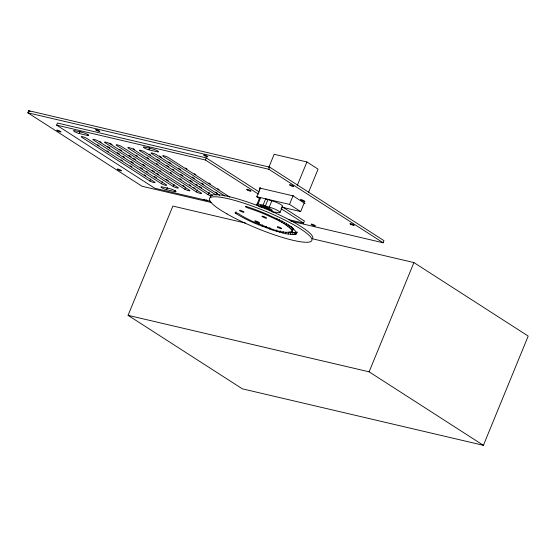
<?xml version="1.0" encoding="UTF-8"?>
<svg xmlns="http://www.w3.org/2000/svg" width="556" height="556" viewBox="0 0 556 556"><rect width="100%" height="100%" fill="white"/><g stroke="black" fill="none" stroke-linecap="round" stroke-linejoin="round"><path stroke-width="0.83" d="M297.175 232.144L296.084 234.069L293.922 234.625L285.506 233.687L272.926 230.212L254.711 223.255A33.423 5.748 22.3 0 1 235.487 213.177A2.419 0.417 22.3 0 1 235.994 212.753A2.419 0.417 22.3 0 1 239.129 214.095A28.585 4.914 22.3 0 0 255.565 222.713C266.817 226.473 280.273 234.535 292.129 231.692L293.102 228.996L292.88 228.259L292.018 230.365L292.241 231.094M292.129 231.692L293.102 228.996M296.598 233.541L296.73 232.853C290.274 223.477 278.09 219.801 268.207 214.762A42.645 7.332 22.3 0 0 248.574 207.214L246.76 206.637A2.419 0.417 22.3 0 0 245.543 206.742A2.419 0.417 22.3 0 0 248.476 208.146L249.943 208.611A37.801 6.498 22.3 0 1 267.353 215.297C275.964 219.467 285.652 222.97 292.018 230.365M211.44 202.53L142.086 186.274L27.8 112.778L28.662 110.672L269.702 167.168L383.987 240.672L383.126 242.77L290.941 221.163M210.557 201.328L154.77 188.255L56.615 125.128L57.477 123.029L206.255 157.904L259.332 192.035M79.105 133.482L87.417 135.428A3.69 0.632 22.3 0 0 87.924 134.663A3.69 0.632 22.3 0 0 83.115 132.662L74.803 130.709A3.69 0.632 22.3 0 0 74.296 131.473A3.69 0.632 22.3 0 0 79.105 133.482L79.967 131.376M87.417 135.428L87.994 134.024M148.925 149.842L157.237 151.795A3.69 0.632 22.3 0 0 157.744 151.03A3.69 0.632 22.3 0 0 152.935 149.022L144.623 147.076A3.69 0.632 22.3 0 0 144.115 147.833A3.69 0.632 22.3 0 0 148.925 149.842L149.786 147.743A3.69 0.632 22.3 0 1 149.022 147.535M149.953 181.082L81.378 136.978A3.746 0.646 22.3 0 1 82.531 136.7A3.746 0.646 22.3 0 1 86.368 138.145L154.936 182.25A3.746 0.646 22.3 0 1 153.79 182.528A3.746 0.646 22.3 0 1 149.953 181.082L150.815 178.976M161.587 183.807L93.019 139.709A3.746 0.646 22.3 0 1 94.166 139.424A3.746 0.646 22.3 0 1 98.002 140.876L166.578 184.974A3.746 0.646 22.3 0 1 165.424 185.259A3.746 0.646 22.3 0 1 161.587 183.807L162.449 181.708M166.501 189.686L174.813 191.632A3.69 0.632 22.3 0 0 175.321 190.875A3.69 0.632 22.3 0 0 170.511 188.866L162.199 186.92A3.69 0.632 22.3 0 0 161.692 187.678A3.69 0.632 22.3 0 0 166.501 189.686L167.363 187.58M173.222 186.531L104.653 142.433A3.746 0.646 22.3 0 1 105.8 142.155A3.746 0.646 22.3 0 1 109.636 143.601L178.212 187.706A3.746 0.646 22.3 0 1 177.065 187.984A3.746 0.646 22.3 0 1 173.222 186.531L174.084 184.432M174.813 191.632L175.39 190.235M312.423 238.788L413.914 262.578L528.2 336.074L483.393 445.328L242.353 388.832L128.068 315.328L172.874 206.074L245.613 223.123M184.863 189.262L116.287 145.165A3.746 0.646 22.3 0 1 117.441 144.88A3.746 0.646 22.3 0 1 121.277 146.332L189.846 190.43A3.746 0.646 22.3 0 1 188.699 190.708A3.746 0.646 22.3 0 1 184.863 189.262L185.725 187.163M258.47 194.134L205.393 160.003L206.255 157.904M196.497 191.987L127.929 147.889A3.746 0.646 22.3 0 1 129.075 147.611A3.746 0.646 22.3 0 1 132.912 149.057L201.48 193.161A3.746 0.646 22.3 0 1 200.334 193.439A3.746 0.646 22.3 0 1 196.497 191.987L197.359 189.888M211.405 196.018A3.746 0.646 22.3 0 1 208.132 194.718L208.993 192.619A3.746 0.646 22.3 0 0 209.619 192.918M235.487 213.177L236.064 211.78M259.423 206.408L256.796 204.719L259.381 198.416L256.761 196.727L260.451 187.726M268.694 167.634L274.164 154.29L306.912 161.963L318.074 169.142L308.413 192.696M383.126 242.77L268.84 169.274L269.702 167.168M256.796 204.719L256.733 204.205L258.081 203.976L260.667 197.672L259.318 197.901L259.381 198.416M258.081 203.976L263.071 205.143L265.657 198.84L271.821 200.834A7.145 1.23 22.3 0 1 279.883 203.989A7.145 1.23 22.3 0 1 282.17 206.443M263.071 205.143L265.365 205.956L267.95 199.653M258.568 224.881L259.145 223.484M265.365 205.956L269.236 207.138L271.821 200.834M262.057 226.292L262.627 224.888M265.74 227.696L266.31 226.299M269.375 229.009L269.952 227.612M276.401 219.544L276.978 218.14M279.995 212.566L282.58 206.269M279.133 220.968L279.71 219.564M276.346 231.296L276.923 229.892M281.67 222.372L282.246 220.968M304.361 202.579L300.664 211.579L289.509 204.406L293.2 195.399M297.251 185.516L306.912 161.963M279.612 232.241L280.182 230.837M283.991 223.734L284.561 222.33M282.67 233.04L283.247 231.637M286.055 225.048L286.632 223.644M287.855 226.292L288.432 224.895M285.506 233.687L286.076 232.29M289.37 227.46L289.947 226.063M288.071 234.173L288.932 232.074M290.573 228.537L291.434 226.438M291.462 229.51L292.324 227.404M290.343 234.493L291.205 232.394L296.049 232.332L295.187 234.43M291.678 232.151L292.991 229.593M292.303 234.646L293.165 232.54M293.922 234.625L294.784 232.519M296.084 234.069L296.946 231.97M288.328 219.557L303.548 223.123L304.41 221.024L282.594 206.999M483.393 445.328L369.108 371.825L413.914 262.578M262.091 216.27L262.133 216.242A2.419 0.417 22.3 0 1 265.789 217.452A2.419 0.417 22.3 0 1 265.136 217.952A2.419 0.417 22.3 0 1 262.084 216.277M289.69 232.179L291.205 232.394M27.8 112.778L268.84 169.274M56.615 125.128L205.393 160.003M256.761 196.727L289.509 204.406M281.357 207.054L300.664 211.579M271.599 211.648L277.569 212.496A7.145 1.23 22.3 0 0 278.556 211.03A7.145 1.23 22.3 0 0 269.236 207.138M128.068 315.328L369.108 371.825M305.015 203.552L293.047 195.858L259.305 187.949L260.708 188.852M281.009 208.632L303.548 223.123M185.579 168.044L187.038 168.982M194.336 173.674L195.795 174.612M208.924 183.056L210.383 183.994M217.681 188.686L219.133 189.624M229.83 197.116L167.822 157.244A3.746 0.646 22.3 0 0 163.985 155.791A3.746 0.646 22.3 0 0 162.832 156.069L224.839 195.948M159.357 155.937L161.546 157.341M168.836 162.032L171.026 163.443M178.323 168.134L180.512 169.538M192.181 177.044L194.371 178.455M201.661 183.146L203.85 184.55M215.526 192.056L217.716 193.467M219.648 195.33L156.187 154.512A3.746 0.646 22.3 0 0 152.344 153.067A3.746 0.646 22.3 0 0 151.197 153.345L216.124 195.1M149.175 154.144L150.634 155.082M157.202 159.308L159.391 160.712M166.682 165.403L168.871 166.814M172.52 169.156L173.979 170.094M180.547 174.32L182.736 175.724M190.027 180.415L192.216 181.826M195.865 184.168L197.324 185.106M199.514 186.517L201.703 187.921M212.392 195.413L144.546 151.788A3.746 0.646 22.3 0 0 140.71 150.335A3.746 0.646 22.3 0 0 139.563 150.613L208.132 194.718M133.162 148.605L134.621 149.543M147.027 157.515L148.48 158.453M156.507 163.617L157.967 164.555M170.365 172.527L171.825 173.465M179.852 178.629L181.312 179.567M189.332 184.731L190.791 185.669M193.71 187.546L195.17 188.484M136.116 155.256L137.575 156.194M159.461 170.268L160.92 171.206M182.806 185.287L184.265 186.225M109.893 143.149L112.083 144.553M119.373 149.244L121.562 150.655M128.86 155.346L131.049 156.75M133.231 158.161L135.421 159.565M142.718 164.263L144.907 165.667M152.198 170.358L154.387 171.769M156.577 173.173L158.766 174.584M166.063 179.275L168.253 180.679M99.712 141.356L101.171 142.294M107.739 146.52L109.928 147.924M117.219 152.615L119.408 154.026M123.057 156.375L124.516 157.313M131.084 161.532L133.273 162.943M140.564 167.634L142.753 169.038M146.402 171.387L147.861 172.325M154.422 176.544L156.611 177.955M97.564 144.734L99.017 145.672M107.044 150.829L108.503 151.767M120.902 159.746L122.362 160.684M130.389 165.841L131.848 166.779M144.247 174.758L145.707 175.696M28.662 110.672L30.114 111.61M210.279 197.734A55.322 9.515 22.3 0 1 261.709 207.249A55.322 9.515 22.3 0 1 312.701 238.378M262.029 207.805A4.378 0.751 22.3 0 1 265.636 208.09A4.378 0.751 22.3 0 1 269.535 210.738M271.53 211.683A6.686 1.147 22.3 0 0 271.912 211.516L271.87 211.176A6.686 1.147 22.3 0 0 267.971 208.667L266.394 207.972A6.686 1.147 22.3 0 0 260.076 207.207M271.877 210.842A6.686 1.147 22.3 0 0 272.252 210.675L272.211 210.335A6.686 1.147 22.3 0 0 268.312 207.833L266.741 207.131A6.686 1.147 22.3 0 0 259.965 205.873M207.332 200.466A2.307 0.396 22.3 0 1 206.088 200.431A2.307 0.396 22.3 0 1 203.559 199.312M206.478 199.854A2.307 0.396 22.3 0 1 207.173 200.299M81.009 131.501A3.69 0.632 22.3 0 1 80.585 131.494M259.596 190.326A2.419 0.417 22.3 0 1 259.784 189.95M259.207 222.747L259.165 222.789A2.419 0.417 22.3 0 1 256.538 222.101A2.419 0.417 22.3 0 1 254.759 220.871L254.836 220.85A2.419 0.417 22.3 0 1 257.393 221.559A2.419 0.417 22.3 0 1 259.207 222.747M241.603 211.69L241.325 211.572A2.419 0.417 22.3 0 1 239.553 210.349A2.419 0.417 22.3 0 1 242.187 211.037L242.458 211.155A2.419 0.417 22.3 0 1 243.959 212.26A2.419 0.417 22.3 0 1 241.603 211.69M247.413 190.034A2.419 0.417 22.3 0 0 251.013 191.167A2.419 0.417 22.3 0 0 247.941 189.478A2.419 0.417 22.3 0 0 247.413 190.034M226.952 213.914A55.322 9.515 22.3 0 0 311.006 241.429A55.322 9.515 22.3 0 0 243.966 203.218A55.322 9.515 22.3 0 0 226.952 213.914M278.056 227.494A2.419 0.417 22.3 0 0 281.732 228.697A2.419 0.417 22.3 0 0 278.799 227.022A2.419 0.417 22.3 0 0 278.056 227.494M312.013 224.874A2.307 0.396 22.3 0 0 315.398 225.91A2.307 0.396 22.3 0 0 312.402 224.29A2.307 0.396 22.3 0 0 312.013 224.874M96.396 130.368A2.307 0.396 22.3 0 0 99.781 131.411A2.307 0.396 22.3 0 0 96.786 129.791A2.307 0.396 22.3 0 0 96.396 130.368M204.448 155.694A2.307 0.396 22.3 0 0 207.833 156.736A2.307 0.396 22.3 0 0 204.837 155.117A2.307 0.396 22.3 0 0 204.448 155.694M57.588 130.889A2.307 0.396 22.3 0 0 60.972 131.932A2.307 0.396 22.3 0 0 57.977 130.306A2.307 0.396 22.3 0 0 57.588 130.889M350.822 224.353A2.307 0.396 22.3 0 0 354.207 225.388A2.307 0.396 22.3 0 0 351.211 223.769A2.307 0.396 22.3 0 0 350.822 224.353M118.094 169.802A2.307 0.396 22.3 0 0 121.479 170.845A2.307 0.396 22.3 0 0 118.484 169.219A2.307 0.396 22.3 0 0 118.094 169.802M290.315 185.44A2.307 0.396 22.3 0 0 293.7 186.482A2.307 0.396 22.3 0 0 290.705 184.856A2.307 0.396 22.3 0 0 290.315 185.44M301.262 200.341A2.419 0.417 22.3 0 0 304.903 201.515A2.419 0.417 22.3 0 0 301.901 199.833A2.419 0.417 22.3 0 0 301.262 200.341"/></g></svg>
